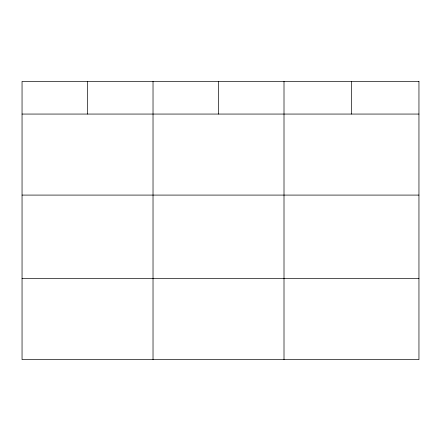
<?xml version="1.0" encoding="UTF-8"?>
<svg xmlns="http://www.w3.org/2000/svg" width="441" height="441" viewBox="0 0 441 441"><rect width="100%" height="100%" fill="white"/><g stroke="black" fill="none" stroke-linecap="round" stroke-linejoin="round"><path stroke-width="0.66" d="M22.05 114.059L418.95 114.059M22.05 195.087L418.95 195.087M22.05 278.574L418.95 278.574M351.477 81.398L351.477 114.059M284.004 81.398L284.004 359.602M218.516 81.398L218.516 114.059M153.027 81.398L153.027 359.602M87.539 81.398L87.539 114.059M418.95 81.398L22.05 81.398L22.05 359.602L418.95 359.602L418.95 81.398"/></g></svg>
